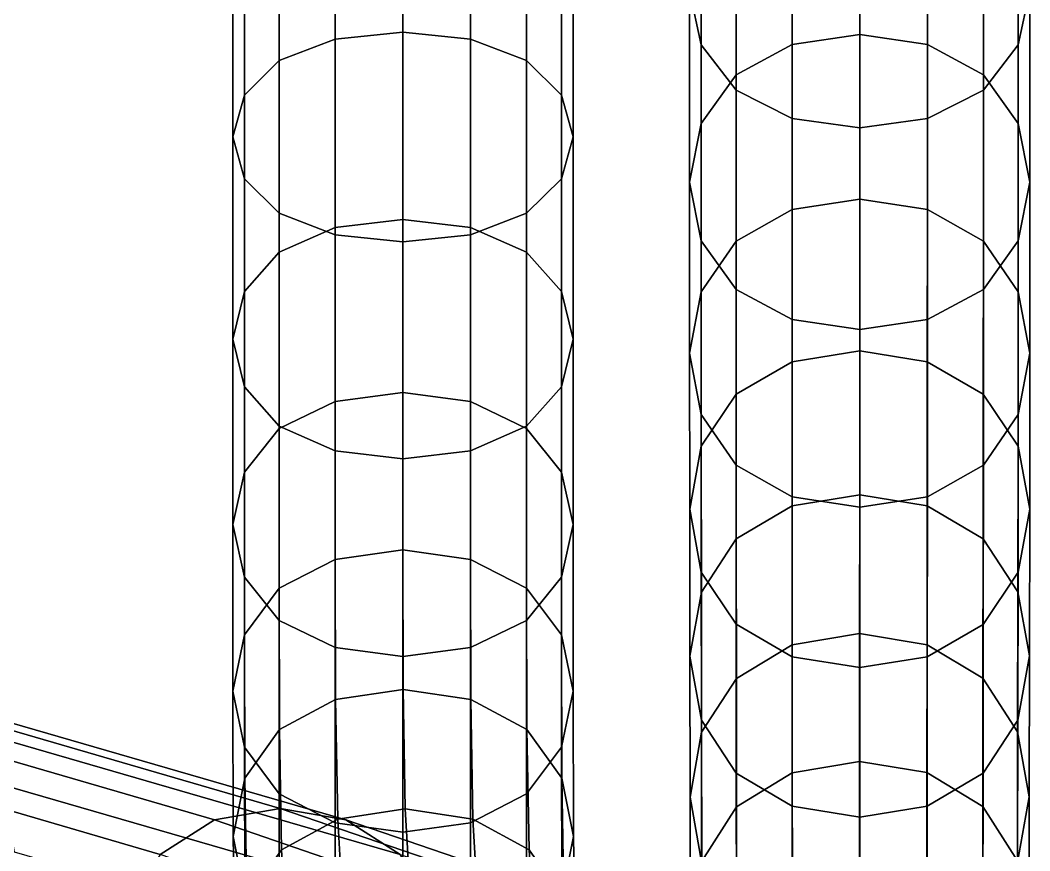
# Model space of a CAD drawing. Extents: x -10606 to 81047, y -69897 to 84397.
# Drawn here: x 62993 to 76256, y 4755 to 15662 of the extents above; entities that cross this region are included whole.
import ezdxf

# ---------------------------------------------------------------- set-up
doc = ezdxf.new("R2010")
doc.units = 0

msp = doc.modelspace()

# ---------------------------------------------------------------- linework, layer by layer
for points in [[(71939.171875, 18260.335938, 33475.46875), (71786.828125, 18902.269531, 33995.566406), (71786.828125, 16054.041016, 36449.675781), (71939.171875, 15336.53418, 36007.625)], [(76103.234375, 18260.335938, 33475.46875), (76103.234375, 15336.53418, 36007.625), (76255.578125, 16054.041016, 36449.675781), (76255.578125, 18902.269531, 33995.566406)], [(72396.203125, 17728.447266, 33044.53125), (71939.171875, 18260.335938, 33475.46875), (71939.171875, 15336.53418, 36007.625), (72396.203125, 14742.02832, 35641.355469)], [(75646.203125, 17728.447266, 33044.53125), (75646.203125, 14742.02832, 35641.355469), (76103.234375, 15336.53418, 36007.625), (76103.234375, 18260.335938, 33475.46875)], [(66396.203125, 15131.174805, 61494.847656), (67132.53125, 15413.025391, 61168.308594), (67132.53125, 18055.630859, 63382.316406), (66396.203125, 17818.626953, 63743.09375)], [(67132.53125, 15413.025391, 61168.308594), (68021.203125, 15506.975586, 61059.460938), (68021.203125, 18134.632813, 63262.054688), (67132.53125, 18055.630859, 63382.316406)], [(68021.203125, 15506.975586, 61059.460938), (68909.875, 15413.025391, 61168.308594), (68909.875, 18055.630859, 63382.316406), (68021.203125, 18134.632813, 63262.054688)], [(68909.875, 15413.025391, 61168.308594), (69646.203125, 15131.174805, 61494.847656), (69646.203125, 17818.626953, 63743.09375), (68909.875, 18055.630859, 63382.316406)], [(65939.171875, 14677.083008, 62020.9375), (66396.203125, 15131.174805, 61494.847656), (66396.203125, 17818.626953, 63743.09375), (65939.171875, 17436.787109, 64324.34375)], [(70103.234375, 14677.083008, 62020.9375), (70103.234375, 17436.787109, 64324.34375), (69646.203125, 17818.626953, 63743.09375), (69646.203125, 15131.174805, 61494.847656)], [(73132.53125, 17735.056641, 37485.335938), (74021.203125, 17858.056641, 37561.117188), (74021.195313, 15473.517578, 40253.992188), (73132.546875, 15341.394531, 40189.242188)], [(74021.203125, 17858.056641, 37561.117188), (74909.875, 17735.056641, 37485.335938), (74909.84375, 15341.416016, 40189.242188), (74021.195313, 15473.517578, 40253.992188)], [(72396.203125, 17366.052734, 37257.996094), (73132.53125, 17735.056641, 37485.335938), (73132.546875, 15341.394531, 40189.242188), (72396.242188, 14945.052734, 39994.996094)], [(72396.203125, 17728.447266, 33044.53125), (72396.203125, 14742.02832, 35641.355469), (73132.53125, 14373.025391, 35414.015625), (73132.53125, 17398.310547, 32777.050781)], [(74909.875, 17735.056641, 37485.335938), (75646.203125, 17366.052734, 37257.996094), (75646.15625, 14945.085938, 39995), (74909.84375, 15341.416016, 40189.242188)], [(74909.875, 17398.310547, 32777.050781), (74909.875, 14373.025391, 35414.015625), (75646.203125, 14742.02832, 35641.355469), (75646.203125, 17728.447266, 33044.53125)], [(65786.828125, 14129.041016, 62655.875), (65939.171875, 14677.083008, 62020.9375), (65939.171875, 17436.787109, 64324.34375), (65786.828125, 16975.945313, 65025.855469)], [(70255.578125, 14129.041016, 62655.875), (70255.578125, 16975.945313, 65025.855469), (70103.234375, 17436.787109, 64324.34375), (70103.234375, 14677.083008, 62020.9375)], [(73132.53125, 17398.310547, 32777.050781), (73132.53125, 14373.025391, 35414.015625), (74021.203125, 14250.023438, 35338.234375), (74021.203125, 17288.263672, 32687.890625)], [(74021.203125, 17288.263672, 32687.890625), (74021.203125, 14250.023438, 35338.234375), (74909.875, 14373.025391, 35414.015625), (74909.875, 17398.310547, 32777.050781)], [(71939.171875, 16771.546875, 36891.726563), (72396.203125, 17366.052734, 37257.996094), (72396.242188, 14945.052734, 39994.996094), (71939.21875, 14306.513672, 39682.046875)], [(76103.234375, 16771.546875, 36891.726563), (76103.171875, 14306.541016, 39682.050781), (75646.15625, 14945.085938, 39995), (75646.203125, 17366.052734, 37257.996094)], [(65939.171875, 13581, 63290.8125), (65786.828125, 14129.041016, 62655.875), (65786.828125, 16975.945313, 65025.855469), (65939.171875, 16515.105469, 65727.367188)], [(70103.234375, 13581, 63290.8125), (70103.234375, 16515.105469, 65727.367188), (70255.578125, 16975.945313, 65025.855469), (70255.578125, 14129.041016, 62655.875)], [(71786.828125, 16054.041016, 36449.675781), (71939.171875, 16771.546875, 36891.726563), (71939.21875, 14306.513672, 39682.046875), (71786.882813, 13535.867188, 39304.347656)], [(76255.578125, 16054.041016, 36449.675781), (76255.515625, 13535.879883, 39304.351563), (76103.171875, 14306.541016, 39682.050781), (76103.234375, 16771.546875, 36891.726563)], [(66396.203125, 13126.908203, 63816.902344), (65939.171875, 13581, 63290.8125), (65939.171875, 16515.105469, 65727.367188), (66396.203125, 16133.265625, 66308.617188)], [(69646.203125, 13126.908203, 63816.902344), (69646.203125, 16133.265625, 66308.617188), (70103.234375, 16515.105469, 65727.367188), (70103.234375, 13581, 63290.8125)], [(66396.203125, 13126.908203, 63816.902344), (66396.203125, 16133.265625, 66308.617188), (67132.53125, 15896.261719, 66669.398438), (67132.53125, 12845.058594, 64143.441406)], [(68909.875, 12845.058594, 64143.441406), (68909.875, 15896.261719, 66669.398438), (69646.203125, 16133.265625, 66308.617188), (69646.203125, 13126.908203, 63816.902344)], [(71939.171875, 15336.53418, 36007.625), (71786.828125, 16054.041016, 36449.675781), (71786.882813, 13535.867188, 39304.347656), (71939.21875, 12765.22168, 38926.648438)], [(76103.234375, 15336.53418, 36007.625), (76103.171875, 12765.217773, 38926.65625), (76255.515625, 13535.879883, 39304.351563), (76255.578125, 16054.041016, 36449.675781)], [(67132.53125, 12845.058594, 64143.441406), (67132.53125, 15896.261719, 66669.398438), (68021.203125, 15817.260742, 66789.65625), (68021.203125, 12751.108398, 64252.289063)], [(68021.203125, 12751.108398, 64252.289063), (68021.203125, 15817.260742, 66789.65625), (68909.875, 15896.261719, 66669.398438), (68909.875, 12845.058594, 64143.441406)], [(66396.203125, 12617.636719, 59165.261719), (67132.53125, 12939.275391, 58875.246094), (67132.53125, 15413.025391, 61168.308594), (66396.203125, 15131.174805, 61494.847656)], [(67132.53125, 12939.275391, 58875.246094), (68021.203125, 13046.488281, 58778.574219), (68021.203125, 15506.975586, 61059.460938), (67132.53125, 15413.025391, 61168.308594)], [(68021.203125, 13046.488281, 58778.574219), (68909.875, 12939.275391, 58875.246094), (68909.875, 15413.025391, 61168.308594), (68021.203125, 15506.975586, 61059.460938)], [(68909.875, 12939.275391, 58875.246094), (69646.203125, 12617.636719, 59165.261719), (69646.203125, 15131.174805, 61494.847656), (68909.875, 15413.025391, 61168.308594)], [(73132.546875, 15341.394531, 40189.242188), (74021.195313, 15473.517578, 40253.992188), (74021.15625, 13314.003906, 43303.292969), (73132.671875, 13175.900391, 43247.710938)], [(74021.195313, 15473.517578, 40253.992188), (74909.84375, 15341.416016, 40189.242188), (74909.640625, 13176.071289, 43247.726563), (74021.15625, 13314.003906, 43303.292969)], [(72396.203125, 14742.02832, 35641.355469), (71939.171875, 15336.53418, 36007.625), (71939.21875, 12765.22168, 38926.648438), (72396.242188, 12126.68457, 38613.699219)], [(72396.242188, 14945.052734, 39994.996094), (73132.546875, 15341.394531, 40189.242188), (73132.671875, 13175.900391, 43247.710938), (72396.5, 12761.798828, 43080.980469)], [(74909.84375, 15341.416016, 40189.242188), (75646.15625, 14945.085938, 39995), (75645.820313, 12762.0625, 43081.011719), (74909.640625, 13176.071289, 43247.726563)], [(75646.203125, 14742.02832, 35641.355469), (75646.15625, 12126.669922, 38613.703125), (76103.171875, 12765.217773, 38926.65625), (76103.234375, 15336.53418, 36007.625)], [(65939.171875, 12099.441406, 59632.507813), (66396.203125, 12617.636719, 59165.261719), (66396.203125, 15131.174805, 61494.847656), (65939.171875, 14677.083008, 62020.9375)], [(70103.234375, 12099.441406, 59632.507813), (70103.234375, 14677.083008, 62020.9375), (69646.203125, 15131.174805, 61494.847656), (69646.203125, 12617.636719, 59165.261719)], [(71939.21875, 14306.513672, 39682.046875), (72396.242188, 14945.052734, 39994.996094), (72396.5, 12761.798828, 43080.980469), (71939.5625, 12094.729492, 42812.367188)], [(76103.171875, 14306.541016, 39682.050781), (76102.757813, 12094.955078, 42812.402344), (75645.820313, 12762.0625, 43081.011719), (75646.15625, 14945.085938, 39995)], [(72396.203125, 14742.02832, 35641.355469), (72396.242188, 12126.68457, 38613.699219), (73132.546875, 11730.34668, 38419.457031), (73132.53125, 14373.025391, 35414.015625)], [(74909.875, 14373.025391, 35414.015625), (74909.84375, 11730.335938, 38419.460938), (75646.15625, 12126.669922, 38613.703125), (75646.203125, 14742.02832, 35641.355469)], [(65786.828125, 11474.033203, 60196.421875), (65939.171875, 12099.441406, 59632.507813), (65939.171875, 14677.083008, 62020.9375), (65786.828125, 14129.041016, 62655.875)], [(70255.578125, 11474.033203, 60196.421875), (70255.578125, 14129.041016, 62655.875), (70103.234375, 14677.083008, 62020.9375), (70103.234375, 12099.441406, 59632.507813)], [(73132.53125, 14373.025391, 35414.015625), (73132.546875, 11730.34668, 38419.457031), (74021.195313, 11598.228516, 38354.710938), (74021.203125, 14250.023438, 35338.234375)], [(74021.203125, 14250.023438, 35338.234375), (74021.195313, 11598.228516, 38354.710938), (74909.84375, 11730.335938, 38419.460938), (74909.875, 14373.025391, 35414.015625)], [(71786.882813, 13535.867188, 39304.347656), (71939.21875, 14306.513672, 39682.046875), (71939.5625, 12094.729492, 42812.367188), (71787.25, 11289.683594, 42488.179688)], [(76255.515625, 13535.879883, 39304.351563), (76255.070313, 11289.786133, 42488.21875), (76102.757813, 12094.955078, 42812.402344), (76103.171875, 14306.541016, 39682.050781)], [(65939.171875, 10848.624023, 60760.339844), (65786.828125, 11474.033203, 60196.421875), (65786.828125, 14129.041016, 62655.875), (65939.171875, 13581, 63290.8125)], [(70103.234375, 10848.624023, 60760.339844), (70103.234375, 13581, 63290.8125), (70255.578125, 14129.041016, 62655.875), (70255.578125, 11474.033203, 60196.421875)], [(66396.203125, 10330.428711, 61227.585938), (65939.171875, 10848.624023, 60760.339844), (65939.171875, 13581, 63290.8125), (66396.203125, 13126.908203, 63816.902344)], [(69646.203125, 10330.428711, 61227.585938), (69646.203125, 13126.908203, 63816.902344), (70103.234375, 13581, 63290.8125), (70103.234375, 10848.624023, 60760.339844)], [(71939.21875, 12765.22168, 38926.648438), (71786.882813, 13535.867188, 39304.347656), (71787.25, 11289.683594, 42488.179688), (71939.5625, 10484.645508, 42163.996094)], [(76103.171875, 12765.217773, 38926.65625), (76102.757813, 10484.611328, 42164.03125), (76255.070313, 11289.786133, 42488.21875), (76255.515625, 13535.879883, 39304.351563)], [(73132.671875, 13175.900391, 43247.710938), (74021.15625, 13314.003906, 43303.292969), (74021.046875, 11318.93457, 46611.828125), (73133, 11176.931641, 46564.460938)], [(74021.15625, 13314.003906, 43303.292969), (74909.640625, 13176.071289, 43247.726563), (74909.09375, 11177.507813, 46564.515625), (74021.046875, 11318.93457, 46611.828125)], [(72396.5, 12761.798828, 43080.980469), (73132.671875, 13175.900391, 43247.710938), (73133, 11176.931641, 46564.460938), (72397.195313, 10751.629883, 46422.414063)], [(74909.640625, 13176.071289, 43247.726563), (75645.820313, 12762.0625, 43081.011719), (75644.90625, 10752.520508, 46422.511719), (74909.09375, 11177.507813, 46564.515625)], [(66396.203125, 10330.428711, 61227.585938), (66396.203125, 13126.908203, 63816.902344), (67132.53125, 12845.058594, 64143.441406), (67132.53125, 10008.790039, 61517.597656)], [(67132.53125, 10655.082031, 56469.144531), (68021.203125, 10773.323242, 56383.902344), (68021.203125, 13046.488281, 58778.574219), (67132.53125, 12939.275391, 58875.246094)], [(68021.203125, 10773.323242, 56383.902344), (68909.875, 10655.082031, 56469.144531), (68909.875, 12939.275391, 58875.246094), (68021.203125, 13046.488281, 58778.574219)], [(68909.875, 10008.790039, 61517.597656), (68909.875, 12845.058594, 64143.441406), (69646.203125, 13126.908203, 63816.902344), (69646.203125, 10330.428711, 61227.585938)], [(66396.203125, 10300.360352, 56724.878906), (67132.53125, 10655.082031, 56469.144531), (67132.53125, 12939.275391, 58875.246094), (66396.203125, 12617.636719, 59165.261719)], [(68909.875, 10655.082031, 56469.144531), (69646.203125, 10300.360352, 56724.878906), (69646.203125, 12617.636719, 59165.261719), (68909.875, 12939.275391, 58875.246094)], [(67132.53125, 10008.790039, 61517.597656), (67132.53125, 12845.058594, 64143.441406), (68021.203125, 12751.108398, 64252.289063), (68021.203125, 9901.577148, 61614.269531)], [(68021.203125, 9901.577148, 61614.269531), (68021.203125, 12751.108398, 64252.289063), (68909.875, 12845.058594, 64143.441406), (68909.875, 10008.790039, 61517.597656)], [(72396.242188, 12126.68457, 38613.699219), (71939.21875, 12765.22168, 38926.648438), (71939.5625, 10484.645508, 42163.996094), (72396.5, 9817.597656, 41895.390625)], [(71939.5625, 12094.729492, 42812.367188), (72396.5, 12761.798828, 43080.980469), (72397.195313, 10751.629883, 46422.414063), (71940.484375, 10066.740234, 46193.578125)], [(76102.757813, 12094.955078, 42812.402344), (76101.617188, 10067.501953, 46193.703125), (75644.90625, 10752.520508, 46422.511719), (75645.820313, 12762.0625, 43081.011719)], [(75646.15625, 12126.669922, 38613.703125), (75645.820313, 9817.482422, 41895.417969), (76102.757813, 10484.611328, 42164.03125), (76103.171875, 12765.217773, 38926.65625)], [(65939.171875, 9728.864258, 57136.890625), (66396.203125, 10300.360352, 56724.878906), (66396.203125, 12617.636719, 59165.261719), (65939.171875, 12099.441406, 59632.507813)], [(70103.234375, 9728.864258, 57136.894531), (70103.234375, 12099.441406, 59632.507813), (69646.203125, 12617.636719, 59165.261719), (69646.203125, 10300.360352, 56724.878906)], [(65786.828125, 9039.12793, 57634.152344), (65939.171875, 9728.864258, 57136.890625), (65939.171875, 12099.441406, 59632.507813), (65786.828125, 11474.033203, 60196.421875)], [(70255.578125, 9039.12793, 57634.152344), (70255.578125, 11474.033203, 60196.421875), (70103.234375, 12099.441406, 59632.507813), (70103.234375, 9728.864258, 57136.894531)], [(71787.25, 11289.683594, 42488.179688), (71939.5625, 12094.729492, 42812.367188), (71940.484375, 10066.740234, 46193.578125), (71788.242188, 9240.27832, 45917.410156)], [(72396.242188, 12126.68457, 38613.699219), (72396.5, 9817.597656, 41895.390625), (73132.671875, 9403.529297, 41728.671875), (73132.546875, 11730.34668, 38419.457031)], [(74909.84375, 11730.335938, 38419.460938), (74909.640625, 9403.44043, 41728.6875), (75645.820313, 9817.482422, 41895.417969), (75646.15625, 12126.669922, 38613.703125)], [(76255.070313, 11289.786133, 42488.21875), (76253.851563, 9240.624023, 45917.542969), (76101.617188, 10067.501953, 46193.703125), (76102.757813, 12094.955078, 42812.402344)], [(73132.546875, 11730.34668, 38419.457031), (73132.671875, 9403.529297, 41728.671875), (74021.15625, 9265.466797, 41673.105469), (74021.195313, 11598.228516, 38354.710938)], [(74021.195313, 11598.228516, 38354.710938), (74021.15625, 9265.466797, 41673.105469), (74909.640625, 9403.44043, 41728.6875), (74909.84375, 11730.335938, 38419.460938)], [(65939.171875, 8349.391602, 58131.410156), (65786.828125, 9039.12793, 57634.152344), (65786.828125, 11474.033203, 60196.421875), (65939.171875, 10848.624023, 60760.339844)], [(70103.234375, 8349.391602, 58131.414063), (70103.234375, 10848.624023, 60760.339844), (70255.578125, 11474.033203, 60196.421875), (70255.578125, 9039.12793, 57634.152344)], [(71939.5625, 10484.645508, 42163.996094), (71787.25, 11289.683594, 42488.179688), (71788.242188, 9240.27832, 45917.410156), (71940.484375, 8413.839844, 45641.253906)], [(73133, 11176.931641, 46564.460938), (74021.046875, 11318.93457, 46611.828125), (74020.835938, 9427.728516, 50082.40625), (73133.648438, 9282.847656, 50043.207031)], [(74021.046875, 11318.93457, 46611.828125), (74909.09375, 11177.507813, 46564.515625), (74908.023438, 9284.21582, 50043.332031), (74020.835938, 9427.728516, 50082.40625)], [(76102.757813, 10484.611328, 42164.03125), (76101.617188, 8413.723633, 45641.375), (76253.851563, 9240.624023, 45917.542969), (76255.070313, 11289.786133, 42488.21875)], [(72397.195313, 10751.629883, 46422.414063), (73133, 11176.931641, 46564.460938), (73133.648438, 9282.847656, 50043.207031), (72398.546875, 8849.886719, 49925.757813)], [(74909.09375, 11177.507813, 46564.515625), (75644.90625, 10752.520508, 46422.511719), (75643.125, 8851.998047, 49925.984375), (74908.023438, 9284.21582, 50043.332031)], [(66396.203125, 7777.89502, 58543.425781), (65939.171875, 8349.391602, 58131.410156), (65939.171875, 10848.624023, 60760.339844), (66396.203125, 10330.428711, 61227.585938)], [(67132.53125, 8581.144531, 53916.015625), (68021.203125, 8707.628906, 53839.941406), (68021.203125, 10773.323242, 56383.902344), (67132.53125, 10655.082031, 56469.144531)], [(68021.203125, 8707.628906, 53839.941406), (68909.875, 8581.144531, 53916.015625), (68909.875, 10655.082031, 56469.144531), (68021.203125, 10773.323242, 56383.902344)], [(69646.203125, 7777.89502, 58543.425781), (69646.203125, 10330.428711, 61227.585938), (70103.234375, 10848.624023, 60760.339844), (70103.234375, 8349.391602, 58131.414063)], [(71940.484375, 10066.740234, 46193.578125), (72397.195313, 10751.629883, 46422.414063), (72398.546875, 8849.886719, 49925.757813), (71942.273438, 8153.089355, 49736.578125)], [(76101.617188, 10067.501953, 46193.703125), (76099.398438, 8154.89502, 49736.871094), (75643.125, 8851.998047, 49925.984375), (75644.90625, 10752.520508, 46422.511719)], [(66396.203125, 8201.693359, 54144.242188), (67132.53125, 8581.144531, 53916.015625), (67132.53125, 10655.082031, 56469.144531), (66396.203125, 10300.360352, 56724.878906)], [(68909.875, 8581.144531, 53916.015625), (69646.203125, 8201.693359, 54144.242188), (69646.203125, 10300.360352, 56724.878906), (68909.875, 10655.082031, 56469.144531)], [(72396.5, 9817.597656, 41895.390625), (71939.5625, 10484.645508, 42163.996094), (71940.484375, 8413.839844, 45641.253906), (72397.195313, 7729.020508, 45412.449219)], [(75645.820313, 9817.482422, 41895.417969), (75644.90625, 7728.633789, 45412.542969), (76101.617188, 8413.723633, 45641.375), (76102.757813, 10484.611328, 42164.03125)], [(65939.171875, 7590.355469, 54511.941406), (66396.203125, 8201.693359, 54144.242188), (66396.203125, 10300.360352, 56724.878906), (65939.171875, 9728.864258, 57136.890625)], [(66396.203125, 7777.89502, 58543.425781), (66396.203125, 10330.428711, 61227.585938), (67132.53125, 10008.790039, 61517.597656), (67132.53125, 7423.17334, 58799.160156)], [(68909.875, 7423.17334, 58799.160156), (68909.875, 10008.790039, 61517.597656), (69646.203125, 10330.428711, 61227.585938), (69646.203125, 7777.89502, 58543.425781)], [(70103.234375, 7590.355469, 54511.941406), (70103.234375, 9728.864258, 57136.894531), (69646.203125, 10300.360352, 56724.878906), (69646.203125, 8201.693359, 54144.242188)], [(67132.53125, 7423.17334, 58799.160156), (67132.53125, 10008.790039, 61517.597656), (68021.203125, 9901.577148, 61614.269531), (68021.203125, 7304.933105, 58884.402344)], [(68021.203125, 7304.933105, 58884.402344), (68021.203125, 9901.577148, 61614.269531), (68909.875, 10008.790039, 61517.597656), (68909.875, 7423.17334, 58799.160156)], [(71788.242188, 9240.27832, 45917.410156), (71940.484375, 10066.740234, 46193.578125), (71942.273438, 8153.089355, 49736.578125), (71790.1875, 7312.435547, 49508.289063)], [(76253.851563, 9240.624023, 45917.542969), (76251.484375, 7313.256348, 49508.601563), (76099.398438, 8154.89502, 49736.871094), (76101.617188, 10067.501953, 46193.703125)], [(72396.5, 9817.597656, 41895.390625), (72397.195313, 7729.020508, 45412.449219), (73133, 7303.833496, 45270.441406), (73132.671875, 9403.529297, 41728.671875)], [(74909.640625, 9403.44043, 41728.6875), (74909.09375, 7303.531738, 45270.492188), (75644.90625, 7728.633789, 45412.542969), (75645.820313, 9817.482422, 41895.417969)], [(65786.828125, 6852.533691, 54955.714844), (65939.171875, 7590.355469, 54511.941406), (65939.171875, 9728.864258, 57136.890625), (65786.828125, 9039.12793, 57634.152344)], [(70255.578125, 6852.533691, 54955.714844), (70255.578125, 9039.12793, 57634.152344), (70103.234375, 9728.864258, 57136.894531), (70103.234375, 7590.355469, 54511.941406)], [(74020.507813, 7606.404297, 53619.082031), (73134.632813, 7458.831543, 53586.320313), (73133.648438, 9282.847656, 50043.207031), (74020.835938, 9427.728516, 50082.40625)], [(74906.375, 7461.416992, 53591.1875), (74020.507813, 7606.404297, 53619.082031), (74020.835938, 9427.728516, 50082.40625), (74908.023438, 9284.21582, 50043.332031)], [(73132.671875, 9403.529297, 41728.671875), (73133, 7303.833496, 45270.441406), (74021.046875, 7161.967773, 45223.125), (74021.15625, 9265.466797, 41673.105469)], [(74021.15625, 9265.466797, 41673.105469), (74021.046875, 7161.967773, 45223.125), (74909.09375, 7303.531738, 45270.492188), (74909.640625, 9403.44043, 41728.6875)], [(75640.382813, 7023.279297, 53502.21875), (74906.375, 7461.416992, 53591.1875), (74908.023438, 9284.21582, 50043.332031), (75643.125, 8851.998047, 49925.984375)], [(71940.484375, 8413.839844, 45641.253906), (71788.242188, 9240.27832, 45917.410156), (71790.1875, 7312.435547, 49508.289063), (71942.273438, 6471.837891, 49280.019531)], [(73134.632813, 7458.831543, 53586.320313), (72400.625, 7019.287598, 53493.320313), (72398.546875, 8849.886719, 49925.757813), (73133.648438, 9282.847656, 50043.207031)], [(76101.617188, 8413.723633, 45641.375), (76099.398438, 6471.561523, 49280.308594), (76251.484375, 7313.256348, 49508.601563), (76253.851563, 9240.624023, 45917.542969)], [(65939.171875, 6114.711914, 55399.488281), (65786.828125, 6852.533691, 54955.714844), (65786.828125, 9039.12793, 57634.152344), (65939.171875, 8349.391602, 58131.410156)], [(70103.234375, 6114.711914, 55399.488281), (70103.234375, 8349.391602, 58131.414063), (70255.578125, 9039.12793, 57634.152344), (70255.578125, 6852.533691, 54955.714844)], [(71942.273438, 8153.089355, 49736.578125), (72398.546875, 8849.886719, 49925.757813), (72400.625, 7019.287598, 53493.320313), (71945.039063, 6312.554688, 53345.484375)], [(76099.398438, 8154.89502, 49736.871094), (76095.976563, 6315.96875, 53356.878906), (75640.382813, 7023.279297, 53502.21875), (75643.125, 8851.998047, 49925.984375)], [(67136.4375, 6741.251465, 51198.746094), (68025.109375, 6872.914551, 51128.652344), (68021.203125, 8707.628906, 53839.941406), (67132.53125, 8581.144531, 53916.015625)], [(68025.109375, 6872.914551, 51128.652344), (68913.78125, 6741.251465, 51198.746094), (68909.875, 8581.144531, 53916.015625), (68021.203125, 8707.628906, 53839.941406)], [(66400.109375, 6346.261719, 51409.027344), (67136.4375, 6741.251465, 51198.746094), (67132.53125, 8581.144531, 53916.015625), (66396.203125, 8201.693359, 54144.242188)], [(68913.78125, 6741.251465, 51198.746094), (69650.109375, 6346.261719, 51409.027344), (69646.203125, 8201.693359, 54144.242188), (68909.875, 8581.144531, 53916.015625)], [(72397.195313, 7729.020508, 45412.449219), (71940.484375, 8413.839844, 45641.253906), (71942.273438, 6471.837891, 49280.019531), (72398.546875, 5775.208496, 49090.90625)], [(75644.90625, 7728.633789, 45412.542969), (75643.125, 5774.291016, 49091.132813), (76099.398438, 6471.561523, 49280.308594), (76101.617188, 8413.723633, 45641.375)], [(66396.203125, 5503.374023, 55767.1875), (65939.171875, 6114.711914, 55399.488281), (65939.171875, 8349.391602, 58131.410156), (66396.203125, 7777.89502, 58543.425781)], [(69646.203125, 5503.374023, 55767.1875), (69646.203125, 7777.89502, 58543.425781), (70103.234375, 8349.391602, 58131.414063), (70103.234375, 6114.711914, 55399.488281)], [(65943.078125, 5709.890137, 51747.816406), (66400.109375, 6346.261719, 51409.027344), (66396.203125, 8201.693359, 54144.242188), (65939.171875, 7590.355469, 54511.941406)], [(70107.140625, 5709.890137, 51747.816406), (70103.234375, 7590.355469, 54511.941406), (69646.203125, 8201.693359, 54144.242188), (69650.109375, 6346.261719, 51409.027344)], [(71790.1875, 7312.435547, 49508.289063), (71942.273438, 8153.089355, 49736.578125), (71945.039063, 6312.554688, 53345.484375), (71793.171875, 5460.184082, 53168.152344)], [(76251.484375, 7313.256348, 49508.601563), (76247.84375, 5461.73584, 53180.378906), (76095.976563, 6315.96875, 53356.878906), (76099.398438, 8154.89502, 49736.871094)], [(66396.203125, 5503.374023, 55767.1875), (66396.203125, 7777.89502, 58543.425781), (67132.53125, 7423.17334, 58799.160156), (67132.53125, 5123.922852, 55995.414063)], [(68909.875, 5123.922852, 55995.414063), (68909.875, 7423.17334, 58799.160156), (69646.203125, 7777.89502, 58543.425781), (69646.203125, 5503.374023, 55767.1875)], [(72397.195313, 7729.020508, 45412.449219), (72398.546875, 5775.208496, 49090.90625), (73133.648438, 5342.517578, 48973.554688), (73133, 7303.833496, 45270.441406)], [(74909.09375, 7303.531738, 45270.492188), (74908.023438, 5341.802734, 48973.679688), (75643.125, 5774.291016, 49091.132813), (75644.90625, 7728.633789, 45412.542969)], [(65790.734375, 4941.85498, 52156.703125), (65943.078125, 5709.890137, 51747.816406), (65939.171875, 7590.355469, 54511.941406), (65786.828125, 6852.533691, 54955.714844)], [(70259.484375, 4941.85498, 52156.703125), (70255.578125, 6852.533691, 54955.714844), (70103.234375, 7590.355469, 54511.941406), (70107.140625, 5709.890137, 51747.816406)], [(74020.140625, 5927.385742, 57130.945313), (73135.726563, 5777.350098, 57090.757813), (73134.632813, 7458.831543, 53586.320313), (74020.507813, 7606.404297, 53619.082031)], [(74904.554688, 5781.281738, 57128.148438), (74020.140625, 5927.385742, 57130.945313), (74020.507813, 7606.404297, 53619.082031), (74906.375, 7461.416992, 53591.1875)], [(73135.726563, 5777.350098, 57090.757813), (72402.929688, 5332.072266, 57010.796875), (72400.625, 7019.287598, 53493.320313), (73134.632813, 7458.831543, 53586.320313)], [(75637.351563, 5338.141602, 57079.167969), (74904.554688, 5781.281738, 57128.148438), (74906.375, 7461.416992, 53591.1875), (75640.382813, 7023.279297, 53502.21875)], [(67132.53125, 5123.922852, 55995.414063), (67132.53125, 7423.17334, 58799.160156), (68021.203125, 7304.933105, 58884.402344), (68021.203125, 4997.439453, 56071.488281)], [(68021.203125, 4997.439453, 56071.488281), (68021.203125, 7304.933105, 58884.402344), (68909.875, 7423.17334, 58799.160156), (68909.875, 5123.922852, 55995.414063)], [(71942.273438, 6471.837891, 49280.019531), (71790.1875, 7312.435547, 49508.289063), (71793.171875, 5460.184082, 53168.152344), (71945.039063, 4607.919434, 52991.660156)], [(73133, 7303.833496, 45270.441406), (73133.648438, 5342.517578, 48973.554688), (74020.835938, 5197.963867, 48934.484375), (74021.046875, 7161.967773, 45223.125)], [(74021.046875, 7161.967773, 45223.125), (74020.835938, 5197.963867, 48934.484375), (74908.023438, 5341.802734, 48973.679688), (74909.09375, 7303.531738, 45270.492188)], [(76099.398438, 6471.561523, 49280.308594), (76095.976563, 4607.397461, 53003.046875), (76247.84375, 5461.73584, 53180.378906), (76251.484375, 7313.256348, 49508.601563)], [(60762.5625, 6950.715332, 108241.078125), (66406.648438, 5310.090332, 114069.765625), (65544.6875, 5159.473145, 114952.179688), (59914.507813, 6800.098633, 109196.734375)], [(61612.113281, 6800.098633, 107285.625), (67269.59375, 5159.473145, 113187.492188), (66406.648438, 5310.090332, 114069.765625), (60762.5625, 6950.715332, 108241.078125)], [(71945.039063, 6312.554688, 53345.484375), (72400.625, 7019.287598, 53493.320313), (72402.929688, 5332.072266, 57010.796875), (71948.085938, 4616.841309, 56897.316406)], [(76095.976563, 6315.96875, 53356.878906), (76092.195313, 4622.032715, 56984.910156), (75637.351563, 5338.141602, 57079.167969), (75640.382813, 7023.279297, 53502.21875)], [(59914.507813, 6800.098633, 109196.734375), (65544.6875, 5159.473145, 114952.179688), (64830.882813, 4707.622559, 115683.382813), (59212.433594, 6348.247559, 109988.648438)], [(62318.683594, 6348.247559, 106494.34375), (67986.351563, 4707.622559, 112456.703125), (67269.59375, 5159.473145, 113187.492188), (61612.113281, 6800.098633, 107285.625)], [(65943.078125, 4173.819824, 52565.585938), (65790.734375, 4941.85498, 52156.703125), (65786.828125, 6852.533691, 54955.714844), (65939.171875, 6114.711914, 55399.488281)], [(67163.78125, 5171.54834, 48367.730469), (68052.453125, 5306.128418, 48301.824219), (68025.109375, 6872.914551, 51128.652344), (67136.4375, 6741.251465, 51198.746094)], [(68052.453125, 5306.128418, 48301.824219), (68941.125, 5171.54834, 48367.730469), (68913.78125, 6741.251465, 51198.746094), (68025.109375, 6872.914551, 51128.652344)], [(70107.140625, 4173.819824, 52565.585938), (70103.234375, 6114.711914, 55399.488281), (70255.578125, 6852.533691, 54955.714844), (70259.484375, 4941.85498, 52156.703125)], [(66427.453125, 4767.807129, 48565.453125), (67163.78125, 5171.54834, 48367.730469), (67136.4375, 6741.251465, 51198.746094), (66400.109375, 6346.261719, 51409.027344)], [(68941.125, 5171.54834, 48367.730469), (69677.453125, 4767.807129, 48565.453125), (69650.109375, 6346.261719, 51409.027344), (68913.78125, 6741.251465, 51198.746094)], [(72398.546875, 5775.208496, 49090.90625), (71942.273438, 6471.837891, 49280.019531), (71945.039063, 4607.919434, 52991.660156), (72400.632813, 3901.503906, 52846.324219)], [(75643.125, 5774.291016, 49091.132813), (75640.382813, 3899.769775, 52855.210938), (76095.976563, 4607.397461, 53003.046875), (76099.398438, 6471.561523, 49280.308594)], [(64387.96875, 3979.640625, 116137.242188), (58776.863281, 5620.265625, 110480.210938), (59212.433594, 6348.247559, 109988.648438), (64830.882813, 4707.622559, 115683.382813)], [(67986.351563, 4707.622559, 112456.703125), (62318.683594, 6348.247559, 106494.34375), (62761.488281, 5620.265625, 106003.789063), (68434.03125, 3979.640625, 112003.507813)], [(65970.421875, 4117.335449, 48884.007813), (66427.453125, 4767.807129, 48565.453125), (66400.109375, 6346.261719, 51409.027344), (65943.078125, 5709.890137, 51747.816406)], [(70134.484375, 4117.335449, 48884.007813), (70107.140625, 5709.890137, 51747.816406), (69650.109375, 6346.261719, 51409.027344), (69677.453125, 4767.807129, 48565.453125)], [(71793.171875, 5460.184082, 53168.152344), (71945.039063, 6312.554688, 53345.484375), (71948.085938, 4616.841309, 56897.316406), (71796.476563, 3754.517578, 56768.757813)], [(76247.84375, 5461.73584, 53180.378906), (76243.8125, 3756.877197, 56862.75), (76092.195313, 4622.032715, 56984.910156), (76095.976563, 6315.96875, 53356.878906)], [(66400.109375, 3537.447754, 52904.375), (65943.078125, 4173.819824, 52565.585938), (65939.171875, 6114.711914, 55399.488281), (66396.203125, 5503.374023, 55767.1875)], [(69650.109375, 3537.447754, 52904.375), (69646.203125, 5503.374023, 55767.1875), (70103.234375, 6114.711914, 55399.488281), (70107.140625, 4173.819824, 52565.585938)], [(74019.851563, 4489.694336, 60528.335938), (73136.617188, 4337.694336, 60452.136719), (73135.726563, 5777.350098, 57090.757813), (74020.140625, 5927.385742, 57130.945313)], [(74903.078125, 4342.715332, 60577.574219), (74019.851563, 4489.694336, 60528.335938), (74020.140625, 5927.385742, 57130.945313), (74904.554688, 5781.281738, 57128.148438)], [(65818.078125, 3332.283203, 49268.46875), (65970.421875, 4117.335449, 48884.007813), (65943.078125, 5709.890137, 51747.816406), (65790.734375, 4941.85498, 52156.703125)], [(70286.828125, 3332.283203, 49268.46875), (70259.484375, 4941.85498, 52156.703125), (70107.140625, 5709.890137, 51747.816406), (70134.484375, 4117.335449, 48884.007813)], [(73133.648438, 5342.517578, 48973.554688), (72398.546875, 5775.208496, 49090.90625), (72400.632813, 3901.503906, 52846.324219), (73134.640625, 3462.471436, 52757.351563)], [(73136.617188, 4337.694336, 60452.136719), (72404.796875, 3887.859375, 60359.734375), (72402.929688, 5332.072266, 57010.796875), (73135.726563, 5777.350098, 57090.757813)], [(75634.898438, 3895.611084, 60589.09375), (74903.078125, 4342.715332, 60577.574219), (74904.554688, 5781.281738, 57128.148438), (75637.351563, 5338.141602, 57079.167969)], [(75643.125, 5774.291016, 49091.132813), (74908.023438, 5341.802734, 48973.679688), (74906.375, 3461.120361, 52762.210938), (75640.382813, 3899.769775, 52855.210938)], [(64240.875, 3101.041748, 116288.609375), (58632.503906, 4741.666992, 110644.179688), (58776.863281, 5620.265625, 110480.210938), (64387.96875, 3979.640625, 116137.242188)], [(68434.03125, 3979.640625, 112003.507813), (62761.488281, 5620.265625, 106003.789063), (62914.578125, 4741.666992, 105841.046875), (68586.867188, 3101.041748, 111852.945313)], [(66400.109375, 3537.447754, 52904.375), (66396.203125, 5503.374023, 55767.1875), (67132.53125, 5123.922852, 55995.414063), (67136.4375, 3142.458496, 53114.65625)], [(68913.78125, 3142.458496, 53114.65625), (68909.875, 5123.922852, 55995.414063), (69646.203125, 5503.374023, 55767.1875), (69650.109375, 3537.447754, 52904.375)], [(71945.039063, 4607.919434, 52991.660156), (71793.171875, 5460.184082, 53168.152344), (71796.476563, 3754.517578, 56768.757813), (71948.09375, 2892.354736, 56646.605469)], [(76095.976563, 4607.397461, 53003.046875), (76092.195313, 2891.560791, 56734.183594), (76243.8125, 3756.877197, 56862.75), (76247.84375, 5461.73584, 53180.378906)], [(66406.648438, 5310.090332, 114069.765625), (70743.015625, 3825.715332, 120025.882813), (69868.46875, 3675.098145, 120796.179688), (65544.6875, 5159.473145, 114952.179688)], [(67269.59375, 5159.473145, 113187.492188), (71618.078125, 3675.098145, 119255.65625), (70743.015625, 3825.715332, 120025.882813), (66406.648438, 5310.090332, 114069.765625)], [(67238, 3911.269775, 45490.238281), (68126.671875, 4047.576904, 45428.699219), (68052.453125, 5306.128418, 48301.824219), (67163.78125, 5171.54834, 48367.730469)], [(68126.671875, 4047.576904, 45428.699219), (69015.34375, 3911.269775, 45490.238281), (68941.125, 5171.54834, 48367.730469), (68052.453125, 5306.128418, 48301.824219)], [(71948.085938, 4616.841309, 56897.316406), (72402.929688, 5332.072266, 57010.796875), (72404.796875, 3887.859375, 60359.734375), (71950.5625, 3165.885742, 60262.328125)], [(74020.835938, 5197.963867, 48934.484375), (73133.648438, 5342.517578, 48973.554688), (73134.640625, 3462.471436, 52757.351563), (74020.507813, 3315.515625, 52729.453125)], [(74908.023438, 5341.802734, 48973.679688), (74020.835938, 5197.963867, 48934.484375), (74020.507813, 3315.515625, 52729.453125), (74906.375, 3461.120361, 52762.210938)], [(76092.195313, 4622.032715, 56984.910156), (76089.132813, 3172.516357, 60556.1875), (75634.898438, 3895.611084, 60589.09375), (75637.351563, 5338.141602, 57079.167969)], [(65544.6875, 5159.473145, 114952.179688), (69868.46875, 3675.098145, 120796.179688), (69144.054688, 3223.247314, 121434.460938), (64830.882813, 4707.622559, 115683.382813)], [(66501.671875, 3502.348877, 45674.863281), (67238, 3911.269775, 45490.238281), (67163.78125, 5171.54834, 48367.730469), (66427.453125, 4767.807129, 48565.453125)], [(67136.4375, 3142.458496, 53114.65625), (67132.53125, 5123.922852, 55995.414063), (68021.203125, 4997.439453, 56071.488281), (68025.109375, 3010.79541, 53184.75)], [(67986.351563, 4707.622559, 112456.703125), (72344.054688, 3223.247314, 118617.59375), (71618.078125, 3675.098145, 119255.65625), (67269.59375, 5159.473145, 113187.492188)], [(68025.109375, 3010.79541, 53184.75), (68021.203125, 4997.439453, 56071.488281), (68909.875, 5123.922852, 55995.414063), (68913.78125, 3142.458496, 53114.65625)], [(69015.34375, 3911.269775, 45490.238281), (69751.671875, 3502.348877, 45674.863281), (69677.453125, 4767.807129, 48565.453125), (68941.125, 5171.54834, 48367.730469)], [(65970.421875, 2547.231201, 49652.929688), (65818.078125, 3332.283203, 49268.46875), (65790.734375, 4941.85498, 52156.703125), (65943.078125, 4173.819824, 52565.585938)], [(70134.484375, 2547.231201, 49652.929688), (70107.140625, 4173.819824, 52565.585938), (70259.484375, 4941.85498, 52156.703125), (70286.828125, 3332.283203, 49268.46875)], [(66044.640625, 2843.531738, 45972.3125), (66501.671875, 3502.348877, 45674.863281), (66427.453125, 4767.807129, 48565.453125), (65970.421875, 4117.335449, 48884.007813)], [(70208.703125, 2843.531738, 45972.3125), (70134.484375, 4117.335449, 48884.007813), (69677.453125, 4767.807129, 48565.453125), (69751.671875, 3502.348877, 45674.863281)]]:
    msp.add_3dface(points)

doc.saveas('drawing.dxf')
